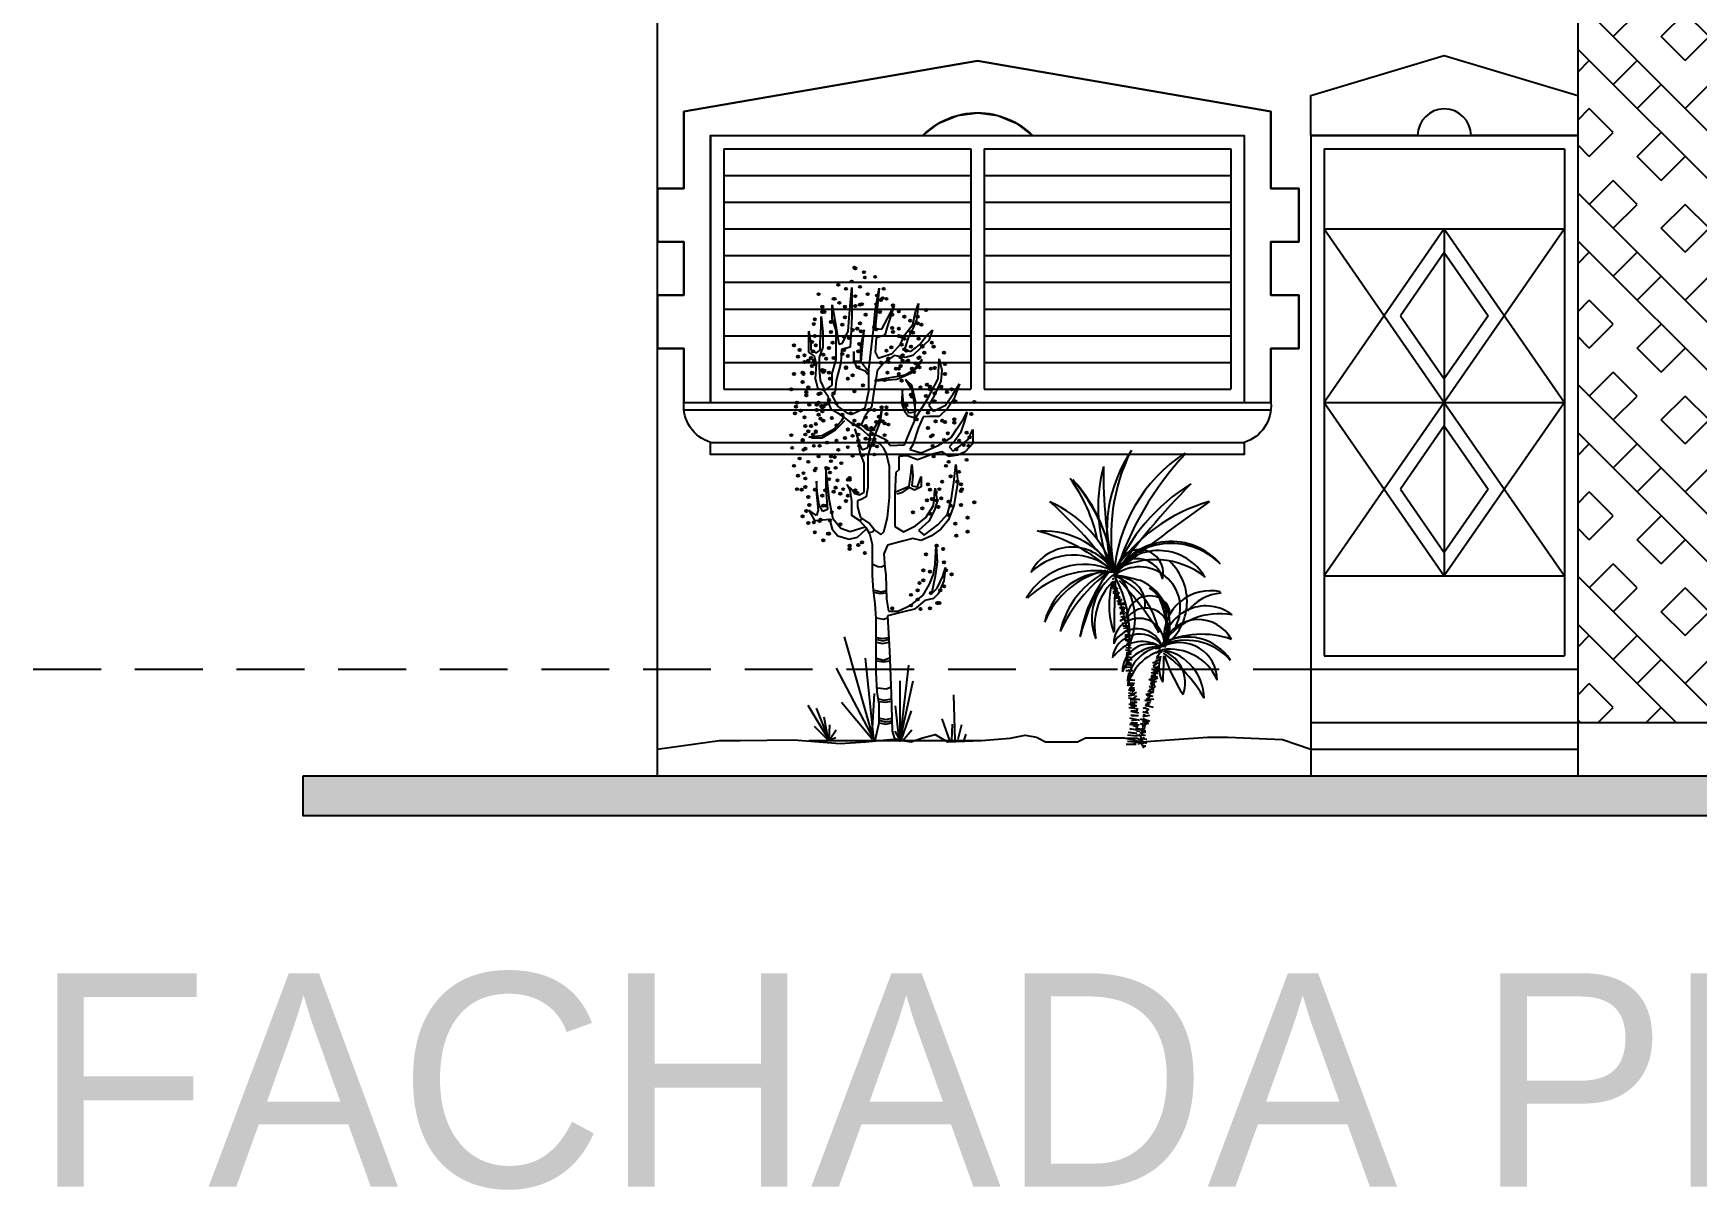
# Model space of a CAD drawing. Extents: x 200 to 603, y 80 to 468.
# Drawn here: x 221.53 to 227.77, y 140.39 to 144.73 of the extents above; entities that cross this region are included whole.
import ezdxf

# ---------------------------------------------------------------- set-up
doc = ezdxf.new("R2010")
doc.units = 0
doc.linetypes.add('CONTINUA', pattern=[0])
doc.linetypes.add('DASHED', pattern=[19.05, 12.7, -6.35])
doc.layers.get('0').update_dxf_attribs({"linetype": 'CONTINUOUS'})
doc.layers.add('PAREDES', color=6, linetype='CONTINUOUS')
doc.styles.add('STYLE1', font='stylu.ttf', dxfattribs={"height": 0.2})

# ---------------------------------------------------------------- blocks, each defined once
blk = doc.blocks.new('Ryucas')
at = {"color": 3}
for p, q in [((-0.317, 2.501), (-0.337, 2.477)), ((-0.359, 2.428), (-0.326, 2.451)), ((-0.354, 2.415), (-0.333, 2.439)), ((-0.296, 2.43), (-0.351, 2.358)), ((-0.348, 2.408), (-0.31, 2.406)), ((-0.343, 2.367), (-0.282, 2.384)), ((-0.333, 2.344), (-0.288, 2.354)), ((-0.256, 2.352), (-0.331, 2.268)), ((-0.331, 2.304), (-0.253, 2.306)), ((-0.235, 2.287), (-0.311, 2.191)), ((-0.3, 2.26), (-0.254, 2.282)), ((-0.297, 2.203), (-0.221, 2.205)), ((-0.287, 2.205), (-0.224, 2.228)), ((-0.274, 2.164), (-0.205, 2.159)), ((-0.268, 2.158), (-0.206, 2.172)), ((-0.197, 2.184), (-0.263, 2.144)), ((-0.258, 2.125), (-0.195, 2.121)), ((-0.257, 2.109), (-0.19, 2.126)), ((-0.15, 2.131), (-0.24, 2.111)), ((-0.233, 2.111), (-0.158, 2.106)), ((-0.233, 2.054), (-0.165, 2.072)), ((-0.23, 2.066), (-0.167, 2.062)), ((-0.148, 2.061), (-0.224, 1.952)), ((-0.221, 1.989), (-0.151, 2.005)), ((-0.213, 2.033), (-0.162, 2.03)), ((-0.138, 1.915), (-0.23, 1.858)), ((-0.216, 1.983), (-0.153, 1.973)), ((-0.212, 1.924), (-0.141, 1.93)), ((-0.207, 1.926), (-0.157, 1.91)), ((-0.199, 1.829), (-0.122, 1.839)), ((-0.185, 1.788), (-0.105, 1.788)), ((-0.178, 1.886), (-0.128, 1.864)), ((-0.173, 1.753), (-0.084, 1.767)), ((-0.162, 1.828), (-0.111, 1.831)), ((-0.152, 1.79), (-0.096, 1.78)), ((-0.098, 1.843), (-0.133, 1.991)), ((-0.155, 1.638), (-0.098, 1.635)), ((-0.152, 1.588), (-0.082, 1.583)), ((-0.151, 1.715), (-0.088, 1.712)), ((-0.151, 1.655), (-0.078, 1.656)), ((-0.148, 1.578), (-0.063, 1.568)), ((-0.14, 1.574), (-0.084, 1.552)), ((-0.138, 1.707), (-0.1, 1.704)), ((-0.136, 1.631), (-0.08, 1.615)), ((-0.131, 1.511), (-0.063, 1.494)), ((-0.131, 1.504), (-0.1, 1.496)), ((-0.124, 1.521), (-0.052, 1.529)), ((-0.118, 1.725), (-0.075, 1.697)), ((-0.115, 1.56), (-0.085, 1.546)), ((0.403, 1.465), (0.374, 1.505)), ((-0.157, 1.285), (-0.044, 1.278)), ((-0.142, 1.429), (-0.073, 1.425)), ((-0.139, 1.465), (-0.051, 1.457)), ((-0.135, 1.347), (-0.051, 1.367)), ((-0.134, 1.365), (-0.096, 1.363)), ((-0.134, 1.315), (-0.047, 1.319)), ((-0.131, 1.385), (-0.052, 1.391)), ((-0.13, 1.422), (-0.099, 1.42)), ((-0.105, 1.319), (-0.073, 1.318)), ((-0.097, 1.243), (-0.078, 1.248)), ((0.282, 1.239), (0.36, 1.285)), ((0.301, 1.446), (0.383, 1.454)), ((0.308, 1.273), (0.339, 1.256)), ((0.322, 1.376), (0.389, 1.435)), ((0.323, 1.333), (0.368, 1.318)), ((0.323, 1.293), (0.343, 1.311)), ((0.325, 1.325), (0.366, 1.373)), ((0.343, 1.311), (0.375, 1.315)), ((0.351, 1.443), (0.391, 1.472)), ((0.357, 1.374), (0.374, 1.363)), ((0.358, 1.455), (0.404, 1.484)), ((0.359, 1.367), (0.412, 1.408)), ((-0.137, 1.116), (-0.032, 1.12)), ((-0.127, 1.226), (-0.052, 1.23)), ((-0.127, 1.17), (-0.054, 1.175)), ((-0.124, 1.207), (-0.043, 1.196)), ((-0.114, 1.028), (-0.029, 1.05)), ((-0.108, 1.054), (-0.032, 1.056)), ((-0.107, 1.073), (-0.057, 1.07)), ((-0.104, 1.13), (-0.073, 1.115)), ((-0.104, 1.124), (-0.047, 1.12)), ((-0.104, 1.029), (-0.053, 1.026)), ((-0.098, 1.218), (-0.062, 1.197)), ((0.209, 0.978), (0.274, 1.012)), ((0.234, 0.964), (0.344, 1.008)), ((0.237, 1.021), (0.314, 1.035)), ((0.241, 1.084), (0.35, 1.115)), ((0.243, 1.05), (0.337, 1.025)), ((0.25, 1.02), (0.306, 1.017)), ((0.263, 1.24), (0.376, 1.227)), ((0.266, 1.076), (0.348, 1.077)), ((0.266, 1.054), (0.314, 1.047)), ((0.272, 1.177), (0.352, 1.153)), ((0.273, 1.189), (0.325, 1.224)), ((0.274, 1.132), (0.323, 1.104)), ((0.275, 1.133), (0.34, 1.125)), ((0.296, 1.156), (0.354, 1.184)), ((-0.121, 0.979), (-0.003, 0.971)), ((-0.116, 0.935), (-0.009, 0.928)), ((-0.102, 0.901), (-0.02, 0.902)), ((-0.1, 0.827), (-0.005, 0.829)), ((-0.1, 0.782), (-0.031, 0.772)), ((-0.1, 0.737), (0, 0.757)), ((-0.094, 0.978), (-0.043, 0.981)), ((-0.015, 0.929), (-0.084, 0.838)), ((-0.082, 0.971), (-0.037, 0.981)), ((-0.082, 0.857), (-0.007, 0.859)), ((-0.033, 0.835), (-0.079, 0.806)), ((0.021, 0.788), (-0.071, 0.743)), ((-0.016, 0.809), (-0.049, 0.792)), ((0.164, 0.76), (0.254, 0.786)), ((0.17, 0.754), (0.267, 0.735)), ((0.182, 0.74), (0.234, 0.768)), ((0.191, 0.816), (0.276, 0.787)), ((0.196, 0.771), (0.281, 0.81)), ((0.211, 0.882), (0.281, 0.843)), ((0.213, 0.839), (0.288, 0.828)), ((0.218, 0.813), (0.311, 0.884)), ((0.228, 0.928), (0.292, 0.92)), ((0.235, 0.966), (0.298, 0.926)), ((0.236, 0.901), (0.299, 0.903)), ((0.237, 0.92), (0.265, 0.956)), ((0.24, 0.97), (0.321, 0.952)), ((0.253, 0.862), (0.296, 0.954)), ((-0.098, 0.706), (0.071, 0.684)), ((-0.094, 0.561), (0.019, 0.548)), ((-0.091, 0.611), (0.004, 0.618)), ((0.024, 0.737), (-0.075, 0.667)), ((-0.075, 0.685), (0.021, 0.685)), ((-0.074, 0.645), (0.032, 0.642)), ((0, 0.656), (-0.068, 0.578)), ((-0.068, 0.595), (0.026, 0.59)), ((-0.066, 0.509), (0.053, 0.483)), ((-0.062, 0.516), (0.033, 0.513)), ((0.021, 0.592), (-0.044, 0.558)), ((0.038, 0.553), (0.022, 0.503)), ((0.117, 0.504), (0.204, 0.48)), ((0.12, 0.554), (0.171, 0.564)), ((0.121, 0.56), (0.191, 0.545)), ((0.146, 0.666), (0.191, 0.676)), ((0.148, 0.597), (0.273, 0.57)), ((0.154, 0.489), (0.214, 0.536)), ((0.155, 0.615), (0.218, 0.611)), ((0.166, 0.678), (0.245, 0.742)), ((0.17, 0.7), (0.237, 0.664)), ((0.171, 0.671), (0.241, 0.667)), ((0.176, 0.641), (0.231, 0.636)), ((0.198, 0.695), (0.28, 0.69)), ((-0.085, 0.409), (0.065, 0.374)), ((-0.084, 0.314), (0.061, 0.305)), ((-0.081, 0.25), (0.029, 0.229)), ((-0.073, 0.312), (0.04, 0.289)), ((-0.07, 0.332), (0.037, 0.332)), ((-0.064, 0.455), (0.05, 0.444)), ((-0.051, 0.445), (0.037, 0.439)), ((-0.051, 0.368), (0.058, 0.382)), ((-0.029, 0.292), (0.046, 0.274)), ((0.007, 0.252), (0.082, 0.241)), ((0.075, 0.222), (0.121, 0.264)), ((0.076, 0.324), (0.161, 0.292)), ((0.078, 0.391), (0.187, 0.359)), ((0.109, 0.277), (0.155, 0.293)), ((0.123, 0.295), (0.111, 0.296)), ((0.124, 0.308), (0.113, 0.334)), ((0.157, 0.331), (0.114, 0.352)), ((0.117, 0.397), (0.222, 0.359)), ((0.118, 0.308), (0.207, 0.328)), ((0.119, 0.428), (0.221, 0.447)), ((0.169, 0.431), (0.121, 0.459)), ((0.125, 0.225), (0.153, 0.268)), ((0.201, 0.334), (0.139, 0.338)), ((0.192, 0.487), (0.154, 0.489)), ((-0.134, 0.014), (0.017, 0.011)), ((-0.129, 0.102), (0.036, 0.105)), ((-0.113, 0.152), (0.031, 0.136)), ((-0.112, 0.057), (0.051, 0.041)), ((-0.104, 0.195), (0.027, 0.175)), ((-0.085, 0.191), (0.025, 0.179)), ((-0.069, 0.244), (0.037, 0.231)), ((0.012, 0.024), (-0.027, 0.014)), ((0.013, 0.043), (0.082, 0.039)), ((0.017, 0.106), (0.079, 0.083)), ((0.02, 0.15), (0.07, 0.147)), ((0.023, 0.213), (0.074, 0.21)), ((0.025, 0.244), (0.076, 0.241)), ((0.05, 0.022), (0.132, 0.029)), ((0.062, 0.008), (0.056, 0.021)), ((0.099, 0.107), (0.058, 0.16)), ((0.072, 0.077), (0.131, 0.105)), ((0.078, 0.064), (0.144, 0.123)), ((0.078, 0.102), (0.178, 0.089)), ((0.079, 0.19), (0.143, 0.205)), ((0.108, 0.157), (0.079, 0.19)), ((0.081, 0.121), (0.094, 0.133)), ((0.139, 0.035), (0.087, 0.013)), ((0.088, 0.155), (0.157, 0.15)), ((0.092, 0.221), (0.16, 0.213)), ((0.095, 0.044), (0.128, 0.067)), ((0.097, 0.177), (0.122, 0.175)), ((0.108, 0.043), (0.097, 0.069)), ((0.104, 0.183), (0.162, 0.198)), ((0.136, 0.2), (0.106, 0.227)), ((0.108, 0.05), (0.178, 0.03)), ((0.111, -0.001), (0.099, 0)), ((0.104, -0.005), (0.164, -0.013)), ((0.118, -0.043), (0.16, -0.012))]:
    blk.add_line(p, q, dxfattribs=at)
for centre, radius, start, end in [((1.726, 3.215), 2.148, 145.9653, 196.3725), ((2.515, 3.137), 2.875, 153.6706, 190.0818), ((2.027, 2.411), 2.345, 123.1465, 176.5828), ((4.099, 1.211), 4.596, 136.5191, 162.9013), ((-2.886, 2.593), 2.372, 11.7452, 36.2605), ((1.816, 3.571), 2.369, 165.1593, 204.6245), ((7.416, 4.114), 7.89, 179.5807, 190.9942), ((-2.617, 2.423), 2.292, 4.0335, 42.747), ((-2.929, 2.241), 2.645, 7.4088, 41.0549), ((8.375, -3.589), 10.636, 135.1348, 144.784), ((2.342, 1.473), 2.869, 121.6542, 157.7809), ((-6.815, -2.426), 8.223, 37.4529, 47.6557), ((-1.976, 2.032), 1.758, 18.2212, 66.5651), ((1.828, 1.166), 2.586, 106.0855, 146.278), ((16.193, -17.798), 26.218, 125.1014, 128.9813), ((-2.139, 0.579), 2.715, 48.2111, 75.6817), ((-1.36, 1.981), 1.227, 28.9762, 92.6538), ((0.54, 2.074), 0.978, 40.7645, 149.1521), ((0.545, 1.989), 1.033, 44.5037, 142.8736), ((-0.946, 2.278), 0.69, 26.8727, 153.1828), ((-0.935, 1.955), 0.892, 47.7528, 134.6893), ((0.302, 1.562), 1.217, 51.7827, 120.1737), ((0.068, 2.575), 0.355, 348.8436, 177.0163), ((0.353, 2.108), 0.808, 30.52, 141.4064), ((0.029, 2.396), 0.398, 13.4505, 139.6227), ((-0.043, 2.153), 0.823, 306.7563, 46.8292), ((-0.762, 1.71), 0.998, 64.3134, 150.4317), ((-0.591, 1.15), 1.464, 79.477, 134.1446), ((-0.161, 1.355), 1.29, 102.3026, 157.7287), ((-0.41, 1.623), 0.97, 84.5468, 166.8455), ((0.191, 1.404), 1.348, 116.2229, 167.1629), ((1.013, 0.709), 2.356, 126.6194, 155.0274), ((1.212, 1.292), 2.064, 140.4757, 170.7982), ((3.108, 0.564), 4.073, 150.9701, 164.942), ((0.164, 1.903), 0.812, 124.8775, 202.3058), ((-0.702, 1.546), 1.064, 7.4257, 69.0191), ((13.151, 1.704), 13.466, 176.2642, 180.0215), ((0.066, 2.058), 0.613, 332.8568, 127.5206), ((-1.989, 1.645), 1.908, 345.1272, 27.4264), ((-0.955, 1.892), 0.955, 338.6305, 45.6137), ((-0.55, 0.452), 2.108, 72.8642, 82.7577), ((-0.249, 2.113), 0.402, 351.7501, 86.9565), ((0.326, 1.791), 0.933, 135.4304, 192.0821), ((0.816, 2.101), 1.205, 163.372, 200.1155), ((-18.139, -2.871), 18.605, 13.7278, 16.6382), ((-3.818, -0.882), 4.906, 31.6095, 43.0077), ((-0.212, 1.791), 0.737, 333.5099, 67.223), ((-0.105, 1.87), 0.582, 344.5609, 56.3766), ((1.126, 1.621), 0.693, 77.0905, 183.6213), ((1.354, 1.554), 0.728, 94.9684, 141.2707), ((0.221, 1.889), 0.347, 60.7225, 178.9981), ((0.164, 1.707), 0.346, 322.0618, 147.0508), ((-0.859, 1.654), 1.341, 355.2471, 23.423), ((0.298, 1.982), 0.221, 3.1503, 68.8332), ((1.062, 1.444), 0.642, 52.0767, 172.0303), ((0.059, 1.521), 0.379, 356.1162, 180.7147), ((1.261, 0.948), 1.021, 79.0285, 144.1766), ((0.949, 1.316), 0.565, 28.4111, 156.0227), ((0.068, 1.253), 0.411, 37.621, 172.2614), ((0.035, 1.348), 0.395, 23.089, 153.9427), ((0.106, 1.045), 0.507, 60.7007, 145.5081), ((0.215, 1.111), 0.403, 72.5529, 181.9007), ((0.767, 0.684), 0.887, 41.308, 114.5755), ((1.001, 0.32), 1.341, 70.6026, 116.3158), ((0.671, 0.976), 0.56, 359.6945, 117.836), ((0.788, 0.847), 0.772, 33.2216, 119.0584), ((0.374, 0.871), 0.607, 87.7612, 157.5354), ((0.475, 0.89), 0.593, 97.5119, 173.8705), ((0.596, 0.719), 0.726, 104.5863, 166.7569), ((0.872, 1.177), 0.514, 162.1855, 207.3459), ((0.521, 0.654), 0.783, 24.7715, 98.4966), ((-4.734, 1.372), 5.168, 355.2131, 359.6182), ((0.246, 0.933), 0.507, 339.7731, 69.3253), ((-0.798, -0.342), 2.111, 29.7033, 54.4537), ((2.914, 2.183), 2.615, 198.8827, 213.0435), ((0.291, 0.69), 0.745, 1.0754, 78.0962)]:
    blk.add_arc(centre, radius, start, end, dxfattribs=at)
blk = doc.blocks.new('Rarbol')
at = {"color": 3}
for p, q in [((-0.401, 5.777), (-0.376, 6.023)), ((-0.376, 6.023), (-0.376, 5.645)), ((-0.015, 6.015), (-0.065, 5.478)), ((-0.065, 5.707), (-0.015, 6.015)), ((-0.638, 5.795), (-0.588, 5.487)), ((-0.638, 5.61), (-0.638, 5.795)), ((-0.414, 5.619), (-0.401, 5.777)), ((0.185, 5.786), (0.098, 5.513)), ((0.098, 5.61), (0.185, 5.786)), ((0.472, 5.698), (0.509, 5.812)), ((0.509, 5.812), (0.484, 5.592)), ((-0.788, 5.636), (-0.763, 5.434)), ((-0.788, 5.504), (-0.788, 5.636)), ((-0.588, 5.451), (-0.638, 5.61)), ((-0.426, 5.443), (-0.414, 5.619)), ((-0.376, 5.645), (-0.389, 5.451)), ((-0.089, 5.46), (-0.065, 5.707)), ((0.023, 5.469), (0.098, 5.61)), ((0.434, 5.531), (0.472, 5.698)), ((0.484, 5.592), (0.434, 5.478)), ((-0.95, 5.443), (-0.925, 5.284)), ((-0.95, 5.161), (-0.95, 5.443)), ((-0.801, 5.293), (-0.788, 5.504)), ((-0.763, 5.434), (-0.763, 5.231)), ((-0.588, 5.487), (-0.551, 5.267)), ((-0.588, 5.249), (-0.588, 5.451)), ((-0.501, 5.284), (-0.426, 5.443)), ((-0.389, 5.451), (-0.401, 5.231)), ((-0.214, 5.46), (-0.264, 5.24)), ((-0.239, 5.187), (-0.214, 5.46)), ((-0.152, 4.932), (-0.089, 5.46)), ((-0.065, 5.478), (0.023, 5.469)), ((-0.052, 5.355), (-0.065, 5.161)), ((0.06, 5.39), (-0.052, 5.355)), ((0.098, 5.513), (0.06, 5.39)), ((0.272, 5.267), (0.322, 5.39)), ((0.322, 5.39), (0.434, 5.531)), ((0.372, 5.355), (0.322, 5.196)), ((0.434, 5.478), (0.372, 5.355)), ((0.522, 5.258), (0.609, 5.372)), ((0.609, 5.372), (0.696, 5.46)), ((0.696, 5.46), (0.647, 5.319)), ((-0.875, 5.108), (-0.95, 5.161)), ((-0.925, 5.284), (-0.925, 5.187)), ((-0.925, 5.187), (-0.85, 5.152)), ((-0.85, 5.003), (-0.875, 5.108)), ((-0.85, 5.152), (-0.801, 5.187)), ((-0.763, 5.231), (-0.813, 5.091)), ((-0.801, 5.187), (-0.801, 5.293)), ((-0.588, 5.064), (-0.588, 5.249)), ((-0.551, 5.267), (-0.501, 5.284)), ((-0.514, 5.196), (-0.526, 5.02)), ((-0.401, 5.231), (-0.514, 5.196)), ((-0.351, 5.17), (-0.351, 5.055)), ((-0.351, 5.038), (-0.351, 5.17)), ((-0.264, 5.24), (-0.264, 5.038)), ((-0.252, 5.029), (-0.239, 5.187)), ((-0.065, 5.161), (-0.027, 5.082)), ((-0.027, 5.082), (0.16, 5.143)), ((0.185, 5.117), (0.048, 5.02)), ((0.16, 5.143), (0.272, 5.267)), ((0.335, 5.091), (0.185, 5.117)), ((0.322, 5.196), (0.41, 5.17)), ((0.434, 5.117), (0.335, 5.091)), ((0.41, 5.17), (0.522, 5.258)), ((0.547, 5.223), (0.434, 5.117)), ((0.647, 5.319), (0.547, 5.223)), ((-0.863, 4.809), (-0.85, 5.003)), ((-0.813, 5.091), (-0.813, 4.95)), ((-0.813, 4.95), (-0.801, 4.783)), ((-0.638, 4.879), (-0.588, 5.064)), ((-0.638, 4.721), (-0.638, 4.879)), ((-0.526, 5.02), (-0.588, 4.783)), ((-0.351, 5.055), (-0.314, 4.959)), ((-0.264, 5.038), (-0.351, 5.038)), ((-0.314, 4.959), (-0.202, 4.915)), ((-0.152, 4.897), (-0.252, 5.029)), ((-0.202, 4.915), (-0.164, 4.871)), ((-0.152, 4.642), (-0.152, 4.932)), ((-0.04, 4.915), (-0.065, 4.73)), ((0.048, 5.02), (-0.04, 4.915)), ((0.41, 4.879), (0.222, 4.8)), ((0.335, 4.862), (0.497, 4.959)), ((0.559, 5.064), (0.41, 4.879)), ((0.497, 4.959), (0.559, 5.064)), ((0.771, 4.809), (0.784, 5.073)), ((0.784, 5.073), (0.821, 4.923)), ((0.821, 4.923), (0.809, 4.774)), ((-0.85, 4.756), (-0.863, 4.809)), ((-0.826, 4.668), (-0.85, 4.756)), ((-0.813, 4.668), (-0.826, 4.668)), ((-0.751, 4.651), (-0.813, 4.668)), ((-0.801, 4.783), (-0.738, 4.651)), ((-0.738, 4.651), (-0.638, 4.721)), ((-0.588, 4.783), (-0.601, 4.642)), ((-0.077, 4.695), (-0.114, 4.431)), ((0.11, 4.791), (-0.077, 4.774)), ((-0.065, 4.73), (-0.077, 4.695)), ((-0.065, 4.791), (0.335, 4.862)), ((0.222, 4.8), (0.11, 4.791)), ((0.297, 4.677), (0.285, 4.483)), ((0.297, 4.624), (0.297, 4.677)), ((0.335, 4.8), (0.422, 4.659)), ((0.422, 4.721), (0.335, 4.8)), ((0.472, 4.51), (0.422, 4.721)), ((0.422, 4.659), (0.447, 4.501)), ((0.634, 4.545), (0.771, 4.809)), ((0.809, 4.774), (0.721, 4.58)), ((0.971, 4.607), (1.058, 4.739)), ((1.058, 4.739), (0.983, 4.536)), ((-0.688, 4.563), (-0.751, 4.651)), ((-0.688, 4.492), (-0.688, 4.563)), ((-0.651, 4.395), (-0.688, 4.492)), ((-0.601, 4.642), (-0.651, 4.598)), ((-0.651, 4.598), (-0.564, 4.439)), ((-0.564, 4.439), (-0.439, 4.351)), ((-0.202, 4.422), (-0.152, 4.642)), ((0.285, 4.483), (0.322, 4.378)), ((0.31, 4.483), (0.297, 4.624)), ((0.385, 4.351), (0.31, 4.483)), ((0.447, 4.501), (0.472, 4.369)), ((0.459, 4.246), (0.472, 4.51)), ((0.484, 4.307), (0.634, 4.545)), ((0.721, 4.58), (0.647, 4.457)), ((0.647, 4.457), (0.709, 4.378)), ((0.709, 4.378), (0.871, 4.457)), ((0.871, 4.457), (0.971, 4.607)), ((0.983, 4.536), (0.896, 4.413)), ((-0.564, 4.351), (-0.651, 4.395)), ((-0.613, 4.14), (-0.514, 4.246)), ((-0.476, 4.246), (-0.601, 4.123)), ((-0.476, 4.29), (-0.564, 4.351)), ((-0.514, 4.246), (-0.489, 4.29)), ((-0.389, 4.219), (-0.476, 4.29)), ((-0.439, 4.351), (-0.376, 4.334)), ((-0.252, 4.14), (-0.389, 4.219)), ((-0.376, 4.334), (-0.202, 4.422)), ((-0.202, 4.316), (-0.252, 4.193)), ((-0.114, 4.431), (-0.202, 4.316)), ((-0.089, 4.131), (-0.002, 4.272)), ((-0.002, 4.237), (-0.065, 4.07)), ((0.023, 4.404), (-0.002, 4.237)), ((-0.002, 4.272), (0.023, 4.404)), ((0.322, 4.378), (0.372, 4.316)), ((0.372, 4.316), (0.459, 4.29)), ((0.472, 4.369), (0.385, 4.351)), ((0.385, 4.079), (0.484, 4.307)), ((0.572, 4.299), (0.509, 4.158)), ((0.659, 4.307), (0.572, 4.299)), ((0.784, 4.307), (0.659, 4.307)), ((0.896, 4.413), (0.784, 4.307)), ((1.021, 4.14), (1.108, 4.272)), ((1.121, 4.228), (1.071, 4.087)), ((1.108, 4.272), (1.158, 4.369)), ((1.158, 4.369), (1.121, 4.228)), ((-0.95, 4.035), (-0.776, 4.052)), ((-0.9, 4.017), (-0.95, 4.035)), ((-0.776, 4.017), (-0.9, 4.017)), ((-0.776, 4.052), (-0.613, 4.14)), ((-0.601, 4.123), (-0.776, 4.017)), ((-0.339, 4.14), (-0.277, 3.929)), ((-0.289, 3.999), (-0.339, 4.14)), ((-0.277, 3.867), (-0.289, 3.999)), ((-0.252, 4.193), (-0.177, 4.131)), ((-0.127, 4.026), (-0.252, 4.14)), ((-0.177, 4.131), (-0.114, 4.114)), ((-0.164, 3.894), (-0.139, 4.008)), ((-0.139, 4.008), (-0.127, 4.105)), ((-0.065, 4.07), (-0.139, 3.876)), ((-0.127, 4.105), (-0.089, 4.131)), ((-0.077, 4.07), (0.073, 3.999)), ((0.073, 3.999), (0.135, 3.92)), ((0.322, 3.929), (0.385, 4.079)), ((0.509, 4.158), (0.434, 3.929)), ((0.771, 3.92), (0.946, 4.026)), ((0.946, 4.026), (1.021, 4.14)), ((1.071, 4.087), (0.996, 3.982)), ((1.046, 3.903), (1.171, 3.999)), ((1.171, 3.999), (1.233, 4.131)), ((1.233, 4.131), (1.233, 3.947)), ((-0.277, 3.929), (-0.239, 3.859)), ((-0.252, 3.779), (-0.277, 3.867)), ((-0.239, 3.753), (-0.252, 3.779)), ((-0.239, 3.859), (-0.164, 3.894)), ((-0.139, 3.876), (-0.164, 3.779)), ((-0.164, 3.779), (-0.164, 3.603)), ((-0.002, 3.938), (-0.077, 3.973)), ((0.048, 3.885), (-0.002, 3.938)), ((0.085, 3.806), (0.048, 3.885)), ((0.123, 3.639), (0.085, 3.806)), ((0.135, 3.92), (0.322, 3.929)), ((0.36, 3.779), (0.247, 3.771)), ((0.247, 3.771), (0.247, 3.595)), ((0.497, 3.727), (0.36, 3.779)), ((0.434, 3.929), (0.397, 3.867)), ((0.397, 3.867), (0.547, 3.823)), ((0.709, 3.806), (0.497, 3.727)), ((0.547, 3.823), (0.771, 3.92)), ((0.821, 3.832), (0.709, 3.806)), ((0.921, 3.771), (0.821, 3.832)), ((0.996, 3.982), (0.921, 3.903)), ((0.921, 3.903), (0.971, 3.841)), ((1.033, 3.788), (0.921, 3.771)), ((0.971, 3.841), (1.046, 3.903)), ((1.133, 3.832), (1.033, 3.788)), ((1.233, 3.947), (1.133, 3.832)), ((-0.726, 3.612), (-0.726, 3.339)), ((-0.701, 3.419), (-0.726, 3.612)), ((-0.214, 3.683), (-0.239, 3.753)), ((-0.214, 3.586), (-0.214, 3.683)), ((-0.214, 3.48), (-0.214, 3.586)), ((-0.164, 3.603), (-0.164, 3.357)), ((0.123, 3.463), (0.123, 3.639)), ((0.21, 3.559), (0.197, 3.278)), ((0.247, 3.595), (0.21, 3.559)), ((0.41, 3.533), (0.422, 3.665)), ((0.422, 3.665), (0.434, 3.515)), ((0.983, 3.427), (1.008, 3.665)), ((1.008, 3.665), (1.033, 3.436)), ((-0.85, 3.445), (-0.85, 3.269)), ((-0.838, 3.304), (-0.85, 3.445)), ((-0.726, 3.339), (-0.701, 3.067)), ((-0.676, 3.181), (-0.701, 3.419)), ((-0.439, 3.401), (-0.439, 3.392)), ((-0.401, 3.322), (-0.439, 3.401)), ((-0.439, 3.392), (-0.376, 3.331)), ((-0.376, 3.331), (-0.339, 3.278)), ((-0.214, 3.392), (-0.214, 3.48)), ((-0.214, 3.295), (-0.214, 3.392)), ((-0.164, 3.357), (-0.177, 3.287)), ((0.123, 3.225), (0.123, 3.463)), ((0.197, 3.295), (0.385, 3.375)), ((0.385, 3.357), (0.285, 3.287)), ((0.385, 3.375), (0.41, 3.533)), ((0.459, 3.322), (0.385, 3.357)), ((0.434, 3.515), (0.422, 3.383)), ((0.422, 3.383), (0.497, 3.366)), ((0.547, 3.366), (0.459, 3.322)), ((0.497, 3.366), (0.547, 3.507)), ((0.547, 3.507), (0.547, 3.366)), ((0.709, 3.119), (0.734, 3.348)), ((0.734, 3.348), (0.759, 3.172)), ((0.946, 3.19), (0.983, 3.427)), ((1.033, 3.436), (0.983, 3.119)), ((-0.85, 3.269), (-0.826, 3.058)), ((-0.813, 3.128), (-0.838, 3.304)), ((-0.763, 3.04), (-0.813, 3.128)), ((-0.626, 2.935), (-0.676, 3.181)), ((-0.376, 3.181), (-0.401, 3.322)), ((-0.376, 3.04), (-0.376, 3.181)), ((-0.339, 3.278), (-0.277, 3.26)), ((-0.252, 3.199), (-0.302, 3.181)), ((-0.302, 3.181), (-0.302, 3.102)), ((-0.277, 3.26), (-0.214, 3.295)), ((-0.189, 3.234), (-0.252, 3.199)), ((-0.177, 3.287), (-0.189, 3.234)), ((0.098, 2.961), (0.123, 3.225)), ((0.197, 3.278), (0.197, 3.067)), ((0.285, 3.287), (0.222, 3.269)), ((0.609, 2.961), (0.709, 3.119)), ((0.759, 3.172), (0.721, 3.049)), ((0.896, 3.005), (0.946, 3.19)), ((0.983, 3.119), (0.909, 2.926)), ((-0.95, 3.058), (-0.875, 2.917)), ((-0.85, 2.987), (-0.95, 3.058)), ((-0.875, 2.917), (-0.763, 2.926)), ((-0.826, 3.058), (-0.85, 2.987)), ((-0.701, 3.067), (-0.763, 3.04)), ((-0.763, 2.926), (-0.676, 2.935)), ((-0.676, 2.935), (-0.638, 2.803)), ((-0.526, 2.811), (-0.626, 2.935)), ((-0.376, 2.987), (-0.376, 3.04)), ((-0.277, 2.917), (-0.376, 2.987)), ((-0.302, 3.102), (-0.277, 3.005)), ((-0.289, 2.923), (-0.253, 2.923)), ((-0.277, 3.005), (-0.264, 2.961)), ((-0.189, 2.82), (-0.277, 2.917)), ((-0.264, 2.961), (-0.139, 2.873)), ((-0.253, 2.923), (-0.247, 2.94)), ((0.06, 2.82), (0.098, 2.961)), ((0.197, 3.067), (0.197, 2.838)), ((0.472, 2.847), (0.609, 2.961)), ((0.647, 2.908), (0.509, 2.785)), ((0.721, 3.049), (0.647, 2.908)), ((0.771, 2.864), (0.896, 3.005)), ((0.909, 2.926), (0.809, 2.803)), ((-0.638, 2.803), (-0.564, 2.715)), ((-0.564, 2.715), (-0.414, 2.671)), ((-0.401, 2.767), (-0.526, 2.811)), ((-0.414, 2.671), (-0.302, 2.697)), ((-0.202, 2.829), (-0.401, 2.767)), ((-0.302, 2.697), (-0.189, 2.803)), ((-0.139, 2.741), (-0.189, 2.82)), ((-0.162, 2.758), (-0.102, 2.767)), ((-0.139, 2.873), (-0.102, 2.829)), ((-0.102, 2.6), (-0.139, 2.741)), ((-0.102, 2.829), (-0.065, 2.785)), ((-0.102, 2.767), (-0.084, 2.792)), ((-0.065, 2.785), (0.01, 2.732)), ((0.01, 2.732), (0.048, 2.767)), ((0.048, 2.767), (0.06, 2.82)), ((0.197, 2.838), (0.31, 2.767)), ((0.434, 2.679), (0.297, 2.644)), ((0.31, 2.767), (0.472, 2.847)), ((0.547, 2.653), (0.434, 2.679)), ((0.509, 2.785), (0.584, 2.723)), ((0.684, 2.715), (0.547, 2.653)), ((0.584, 2.723), (0.771, 2.864)), ((0.809, 2.803), (0.684, 2.715)), ((-0.102, 2.415), (-0.102, 2.6)), ((0.098, 2.591), (0.048, 2.477)), ((0.048, 2.477), (0.06, 2.292)), ((0.297, 2.644), (0.098, 2.591)), ((0.734, 2.336), (0.746, 2.583)), ((0.746, 2.583), (0.759, 2.363)), ((-0.102, 2.187), (-0.102, 2.415)), ((-0.096, 2.339), (-0.03, 2.305)), ((-0.03, 2.305), (0.012, 2.301)), ((0.012, 2.301), (0.054, 2.318)), ((0.06, 2.292), (0.073, 2.195)), ((0.709, 2.204), (0.734, 2.336)), ((0.759, 2.363), (0.734, 2.178)), ((0.834, 2.178), (0.871, 2.292)), ((0.871, 2.292), (0.846, 2.116)), ((-0.089, 1.984), (-0.102, 2.187)), ((0.073, 2.195), (0.085, 1.87)), ((0.572, 1.923), (0.659, 2.072)), ((0.659, 2.072), (0.709, 2.204)), ((0.734, 2.178), (0.684, 1.94)), ((0.684, 1.94), (0.759, 2.019)), ((0.759, 2.019), (0.834, 2.178)), ((0.846, 2.116), (0.771, 1.94)), ((-0.065, 1.808), (-0.089, 1.984)), ((-0.084, 1.962), (-0.006, 1.945)), ((-0.078, 1.992), (0.012, 1.97)), ((-0.052, 1.615), (-0.065, 1.808)), ((-0.006, 1.945), (0.078, 1.953)), ((0.012, 1.97), (0.084, 1.987)), ((0.085, 1.87), (0.11, 1.711)), ((0.235, 1.711), (0.41, 1.791)), ((0.41, 1.791), (0.572, 1.923)), ((0.597, 1.852), (0.459, 1.738)), ((0.709, 1.879), (0.597, 1.852)), ((0.771, 1.94), (0.709, 1.879)), ((-0.054, 1.623), (0.042, 1.606)), ((-0.052, 1.421), (-0.052, 1.615)), ((0.042, 1.606), (0.096, 1.623)), ((0.31, 1.703), (0.098, 1.65)), ((0.098, 1.65), (0.123, 1.183)), ((0.11, 1.711), (0.235, 1.711)), ((0.459, 1.738), (0.31, 1.703)), ((-0.083, -0.006), (-0.475, 1.369)), ((-0.052, 1.139), (-0.052, 1.421)), ((-0.048, 1.36), (0.03, 1.348)), ((-0.042, 1.331), (0.036, 1.314)), ((0.03, 1.348), (0.114, 1.36)), ((0.036, 1.314), (0.108, 1.331)), ((-0.054, 1.297), (0.03, 1.28)), ((-0.052, 0.893), (-0.052, 1.139)), ((0.03, 1.28), (0.12, 1.297)), ((0.123, 1.183), (0.148, 0.611)), ((-0.075, -0.011), (-0.583, 0.95)), ((-0.083, 0.009), (-0.194, 1.084)), ((-0.054, 1.085), (0.042, 1.06)), ((-0.04, 0.638), (-0.052, 0.893)), ((-0.042, 1.051), (0.042, 1.034)), ((0.042, 1.06), (0.126, 1.089)), ((0.042, 1.034), (0.126, 1.051)), ((0.268, -0.003), (0.38, 0.991)), ((-0.036, 0.687), (0.078, 0.674)), ((0.078, 0.674), (0.138, 0.7)), ((0.264, 0), (0.264, 0.781)), ((0.268, -0.008), (0.438, 0.784)), ((-0.686, -0.003), (-0.958, 0.455)), ((-0.108, 0.006), (-0.516, 0.493)), ((-0.108, 0.07), (-0.075, 0.612)), ((-0.015, 0.471), (-0.04, 0.638)), ((-0.024, 0.543), (0.054, 0.526)), ((-0.015, 0.33), (-0.015, 0.471)), ((-0.012, 0.505), (0.072, 0.496)), ((0.054, 0.526), (0.156, 0.543)), ((0.072, 0.496), (0.15, 0.513)), ((0.148, 0.611), (0.16, 0.118)), ((0.252, 0.003), (0.206, 0.449)), ((0.999, -0.014), (0.983, 0.597)), ((-0.678, -0.006), (-0.847, 0.417)), ((-0.69, -0.017), (-0.748, 0.3)), ((-0.065, -0.013), (-0.015, 0.224)), ((-0.015, 0.224), (-0.015, 0.33)), ((-0.015, 0.224), (0.073, 0.207)), ((-0.012, 0.259), (0.072, 0.238)), ((-0.002, 0.286), (0.073, 0.268)), ((0.072, 0.238), (0.156, 0.251)), ((0.073, 0.268), (0.16, 0.286)), ((0.073, 0.207), (0.148, 0.224)), ((0.281, -0.014), (0.417, 0.382)), ((0.929, -0.011), (0.826, 0.277)), ((-0.698, -0.006), (-0.876, 0.175)), ((-0.678, -0.006), (-0.669, 0.195)), ((-0.678, -0.008), (-0.587, 0.131)), ((-0.673, -0.006), (-0.591, 0.029)), ((0.16, 0.118), (0.185, 0.022)), ((0.185, 0.022), (0.272, -0.022)), ((0.256, 0.003), (0.198, 0.111)), ((0.301, -0.014), (0.421, 0.131)), ((0.954, -0.017), (0.962, 0.204)), ((1.04, 0.006), (1.09, 0.201)), ((1.119, -0.008), (1.144, 0.073)), ((-0.951, -0.013), (1.349, -0.013))]:
    blk.add_line(p, q, dxfattribs=at)
for centre in [(-0.343, 6.29), (-0.331, 6.281), (-0.217, 6.228), (-0.557, 6.06), (-0.456, 6.006), (-0.381, 6.104), (-0.268, 6.033), (-0.205, 6.157), (-0.067, 6.166), (0.047, 6.006), (-0.821, 5.935), (-0.77, 5.767), (-0.62, 5.873), (-0.607, 5.873), (-0.544, 5.82), (-0.544, 5.82), (-0.469, 5.767), (-0.331, 5.909), (-0.331, 5.776), (-0.268, 5.794), (-0.243, 5.802), (-0.167, 5.935), (-0.054, 5.802), (-0.041, 5.918), (0.009, 5.856), (0.034, 5.882), (0.084, 5.873), (0.172, 5.785), (-0.884, 5.536), (-0.871, 5.599), (-0.77, 5.696), (-0.745, 5.696), (-0.657, 5.563), (-0.506, 5.528), (-0.469, 5.625), (-0.268, 5.545), (-0.192, 5.661), (-0.004, 5.696), (0.16, 5.661), (0.248, 5.705), (0.323, 5.634), (0.399, 5.581), (0.499, 5.634), (0.499, 5.545), (0.549, 5.528), (0.612, 5.723), (-0.871, 5.377), (-0.657, 5.43), (-0.481, 5.368), (-0.418, 5.35), (-0.368, 5.457), (-0.305, 5.474), (-0.255, 5.439), (-0.079, 5.492), (-0.054, 5.466), (0.16, 5.483), (0.172, 5.43), (0.248, 5.474), (0.248, 5.377), (0.285, 5.368), (0.323, 5.341), (0.411, 5.43), (0.436, 5.421), (0.512, 5.341), (-1.148, 5.253), (-1.097, 5.102), (-1.072, 5.191), (-1.009, 5.12), (-0.921, 5.084), (-0.909, 5.297), (-0.896, 5.173), (-0.858, 5.253), (-0.758, 5.129), (-0.682, 5.217), (-0.632, 5.288), (-0.62, 5.084), (-0.506, 5.137), (-0.481, 5.191), (-0.431, 5.111), (-0.293, 5.173), (-0.28, 5.27), (0.084, 5.182), (0.147, 5.226), (0.273, 5.093), (0.285, 5.262), (0.298, 5.12), (0.323, 5.199), (0.348, 5.182), (0.411, 5.235), (0.512, 5.084), (0.524, 5.093), (0.562, 5.244), (0.562, 5.235), (0.587, 5.155), (0.688, 5.288), (0.713, 5.235), (0.851, 5.155), (-1.148, 4.871), (-1.034, 4.889), (-1.022, 4.871), (-1.009, 5.031), (-0.959, 5.049), (-0.909, 4.978), (-0.909, 4.889), (-0.909, 4.88), (-0.884, 5.049), (-0.871, 5.004), (-0.77, 4.925), (-0.758, 4.898), (-0.745, 4.916), (-0.72, 5.075), (-0.682, 4.889), (-0.456, 4.96), (-0.456, 4.951), (-0.293, 4.96), (0.009, 5.022), (0.097, 4.889), (0.109, 5.075), (0.109, 5.031), (0.21, 4.942), (0.248, 4.942), (0.248, 4.871), (0.273, 4.978), (0.298, 5.049), (0.361, 5.04), (0.373, 5.049), (0.424, 4.942), (0.449, 4.898), (0.474, 5.013), (0.524, 4.96), (0.675, 4.942), (0.725, 4.951), (0.864, 5.004), (0.864, 4.871), (-1.185, 4.667), (-1.034, 4.765), (-0.959, 4.694), (-0.67, 4.809), (-0.431, 4.809), (-0.368, 4.854), (-0.343, 4.641), (-0.23, 4.721), (0.059, 4.792), (0.285, 4.783), (0.537, 4.694), (0.625, 4.73), (0.663, 4.703), (0.663, 4.667), (0.813, 4.703), (0.952, 4.667), (-1.122, 4.437), (-1.11, 4.49), (-0.984, 4.632), (-0.984, 4.588), (-0.946, 4.464), (-0.846, 4.464), (-0.821, 4.605), (-0.821, 4.49), (-0.796, 4.614), (-0.783, 4.446), (-0.77, 4.428), (-0.758, 4.446), (-0.758, 4.437), (-0.72, 4.472), (-0.682, 4.526), (-0.62, 4.614), (-0.582, 4.481), (0.021, 4.428), (0.084, 4.428), (0.348, 4.455), (0.411, 4.597), (0.424, 4.57), (0.612, 4.579), (0.725, 4.614), (0.725, 4.508), (0.889, 4.632), (0.989, 4.499), (1.002, 4.508), (1.253, 4.499), (-1.135, 4.348), (-1.06, 4.384), (-1.009, 4.295), (-0.858, 4.206), (-0.846, 4.393), (-0.821, 4.331), (-0.796, 4.277), (-0.77, 4.375), (-0.758, 4.251), (-0.645, 4.286), (-0.506, 4.331), (-0.393, 4.348), (-0.356, 4.198), (-0.343, 4.251), (-0.293, 4.198), (-0.28, 4.198), (-0.192, 4.295), (-0.155, 4.393), (-0.079, 4.393), (-0.054, 4.233), (-0.016, 4.304), (0.034, 4.242), (0.059, 4.215), (0.084, 4.339), (0.109, 4.198), (0.487, 4.268), (0.637, 4.357), (0.738, 4.242), (0.826, 4.251), (0.864, 4.233), (0.989, 4.268), (0.989, 4.224), (1.216, 4.339), (-1.185, 4.056), (-1.034, 3.994), (-1.034, 3.985), (-0.997, 4.18), (-0.997, 4.065), (-0.959, 4.109), (-0.921, 4.18), (-0.896, 4.065), (-0.858, 4.109), (-0.858, 4.1), (-0.582, 4.189), (-0.582, 3.985), (-0.469, 4.02), (-0.431, 4.135), (-0.431, 4.127), (-0.368, 4.047), (-0.293, 4.065), (-0.293, 3.985), (-0.192, 4.18), (-0.192, 4.011), (-0.18, 4.153), (-0.142, 4.002), (-0.129, 4.065), (-0.117, 4.153), (-0.104, 4.073), (-0.092, 4.135), (-0.079, 4.002), (0.059, 4.056), (0.084, 3.976), (0.637, 4.153), (0.675, 4.038), (0.7, 4.056), (0.851, 3.994), (0.901, 4.082), (1.052, 3.985), (1.153, 4.091), (1.191, 4.029), (-1.173, 3.887), (-1.022, 3.861), (-0.997, 3.878), (-0.884, 3.914), (-0.821, 3.772), (-0.808, 3.914), (-0.708, 3.958), (-0.657, 3.772), (-0.607, 3.763), (-0.557, 3.861), (-0.431, 3.896), (-0.368, 3.781), (-0.28, 3.914), (-0.23, 3.79), (-0.142, 3.914), (-0.092, 3.923), (-0.079, 3.799), (-0.041, 3.905), (0.7, 3.914), (0.713, 3.772), (1.015, 3.869), (1.115, 3.923), (1.178, 3.914), (-1.148, 3.648), (-1.072, 3.745), (-1.022, 3.55), (-0.959, 3.701), (-0.871, 3.586), (-0.858, 3.612), (-0.72, 3.621), (-0.695, 3.612), (-0.67, 3.559), (-0.657, 3.71), (-0.594, 3.621), (-0.519, 3.683), (0.876, 3.648), (0.914, 3.701), (1.052, 3.568), (1.153, 3.728), (-1.11, 3.337), (-1.097, 3.515), (-1.047, 3.329), (-0.997, 3.479), (-0.997, 3.364), (-0.871, 3.329), (-0.733, 3.32), (-0.682, 3.47), (-0.594, 3.355), (-0.569, 3.453), (-0.494, 3.337), (-0.431, 3.462), (-0.406, 3.488), (-0.406, 3.462), (-0.331, 3.32), (0.637, 3.4), (0.663, 3.329), (0.788, 3.337), (0.826, 3.435), (0.939, 3.506), (1.027, 3.435), (1.077, 3.4), (1.077, 3.311), (1.09, 3.337), (-0.959, 3.231), (-0.946, 3.125), (-0.77, 3.249), (-0.758, 3.116), (-0.72, 3.116), (-0.72, 3.116), (-0.62, 3.302), (-0.544, 3.089), (-0.532, 3.275), (-0.456, 3.178), (-0.431, 3.249), (-0.305, 3.284), (0.625, 3.187), (0.688, 3.204), (0.738, 3.293), (0.751, 3.187), (0.776, 3.098), (0.813, 3.213), (0.914, 3.169), (0.939, 3.116), (1.077, 3.125), (1.253, 3.16), (-1.034, 2.974), (-0.984, 3.045), (-0.959, 2.885), (-0.884, 2.894), (-0.808, 2.912), (-0.796, 2.93), (-0.67, 2.921), (-0.645, 3.027), (-0.532, 2.868), (0.436, 3.027), (0.562, 3.08), (0.663, 3.009), (0.914, 2.992), (1.002, 2.876), (1.165, 2.956), (-0.871, 2.761), (-0.758, 2.655), (-0.695, 2.743), (-0.682, 2.743), (1.015, 2.717), (1.165, 2.77), (-0.406, 2.584), (-0.406, 2.539), (-0.293, 2.593), (-0.243, 2.628), (-0.205, 2.486), (0.612, 2.469), (0.751, 2.584), (0.839, 2.539), (0.575, 2.256), (0.663, 2.238), (0.851, 2.362), (0.876, 2.256), (0.952, 2.202), (0.499, 1.99), (0.524, 2.087), (0.575, 2.123), (0.801, 1.99), (0.851, 2.043), (0.411, 1.928), (0.411, 1.786), (0.499, 1.866), (0.675, 1.954), (0.763, 1.821), (0.788, 1.821), (0.16, 1.75), (0.537, 1.741), (0.663, 1.75)]:
    blk.add_circle(centre, 0.015, dxfattribs=at)
blk = doc.blocks.new('REPIVENT')
blk.add_lwpolyline([(277.7919, 159.0843), (277.7919, 158.796), (277.8962, 158.796), (277.8962, 158.596), (277.7919, 158.596), (277.7919, 158.396), (277.8962, 158.396), (277.8962, 158.196), (277.7919, 158.196), (277.7919, 157.9942, -0.353292), (277.6919, 157.8442), (277.6919, 157.7985), (275.6919, 157.7985), (275.6919, 157.8442, -0.353292), (275.5919, 157.9942), (275.5919, 158.196), (275.4933, 158.196), (275.4933, 158.396), (275.5919, 158.396), (275.5919, 158.596), (275.4933, 158.596), (275.4933, 158.796), (275.5919, 158.796), (275.5919, 159.0843), (276.6926, 159.274)], format="xyb", close=True)
blk.add_lwpolyline([(275.6919, 157.9942), (275.6919, 158.9942), (276.4874, 158.9942, -0.416599), (276.8983, 158.994), (277.6919, 158.9942), (277.6919, 157.9942)], format="xyb")
for points in [[(275.5919, 157.9942), (277.7919, 157.9942)], [(275.5921, 157.9661), (277.7917, 157.9661)], [(275.6919, 157.8442), (277.6919, 157.8442)]]:
    blk.add_lwpolyline(points)

msp = doc.modelspace()

# ---------------------------------------------------------------- hatches: boundary and pattern name
h = msp.add_hatch()
h.set_pattern_fill('BOX', scale=0.02, angle=45, style=0)
h.set_pattern_definition([(135, (-8.6389, -10.91374), (-0.3592102, -0.3592102), []), (135, (-8.5491, -10.82393), (-0.3592102, -0.3592102), []), (45, (-8.6389, -10.91374), (-0.3592102, 0.3592102), [-0.127, 0.127]), (45, (-8.7287, -10.82393), (-0.3592102, 0.3592102), [-0.127, 0.127]), (45, (-8.8185, -10.73413), (-0.3592102, 0.3592102), [0.127, -0.127]), (45, (-8.9083, -10.64433), (-0.3592102, 0.3592102), [0.127, -0.127]), (135, (-8.4593, -10.73413), (-0.3592102, -0.3592102), [0.127, -0.127]), (135, (-8.3695, -10.64433), (-0.3592102, -0.3592102), [0.127, -0.127])])
h.paths.add_polyline_path([(227.3191, 147.6236), (227.3191, 142.1436), (230.8691, 142.1436), (230.8691, 143.1436), (228.129, 143.1436), (228.129, 147.6236)])
msp.add_hatch(color=7).paths.add_polyline_path([(222.5424, 141.9436), (232.2968, 141.9436), (232.2968, 141.7936), (222.5424, 141.7936)])

# ---------------------------------------------------------------- linework, layer by layer
at = {"color": 7}
for p, q in [((223.8691, 148.7436), (223.8691, 141.9436)), ((227.3191, 147.6236), (227.3191, 142.3436)), ((224.0691, 144.3436), (224.0691, 143.3436)), ((226.0691, 144.3436), (226.0691, 143.3436)), ((226.3191, 144.3436), (226.3191, 142.3436)), ((224.1191, 144.2936), (224.1191, 143.3936)), ((225.0441, 144.2936), (225.0441, 143.3936)), ((225.0941, 144.2936), (225.0941, 143.3936)), ((226.0191, 144.2936), (226.0191, 143.3936)), ((226.3691, 144.2936), (226.3691, 142.3936)), ((227.2691, 144.2936), (227.2691, 142.3936)), ((226.8191, 143.9936), (226.3691, 143.3436)), ((226.3691, 143.9936), (226.8191, 143.3436)), ((226.8191, 143.9936), (226.8191, 142.6936)), ((226.8191, 143.9936), (227.2691, 143.3436)), ((227.2691, 143.9936), (226.8191, 143.3436)), ((226.8191, 143.9057), (226.6549, 143.6686)), ((226.8191, 143.9057), (226.9833, 143.6686)), ((226.6549, 143.6686), (226.8191, 143.4314)), ((226.9833, 143.6686), (226.8191, 143.4314)), ((226.3691, 143.3436), (226.8191, 142.6936)), ((226.8191, 143.3436), (226.3691, 142.6936)), ((226.8191, 143.3436), (227.2691, 142.6936)), ((227.2691, 143.3436), (226.8191, 142.6936)), ((226.8191, 143.2557), (226.6549, 143.0186)), ((226.8191, 143.2557), (226.9833, 143.0186)), ((226.6549, 143.0186), (226.8191, 142.7814)), ((226.9833, 143.0186), (226.8191, 142.7814)), ((226.3691, 142.6936), (227.2691, 142.6936)), ((226.3191, 142.3436), (227.3191, 142.3436)), ((226.3191, 142.3436), (226.3191, 141.9436)), ((226.3691, 142.3936), (227.2691, 142.3936)), ((227.3191, 142.3436), (227.3191, 141.9436)), ((226.3191, 142.1436), (230.8691, 142.1436)), ((226.3191, 142.0436), (227.3191, 142.0436))]:
    msp.add_line(p, q, dxfattribs=at)
at = {"color": 7, "linetype": 'CONTINUA', "ltscale": 0.02}
for p, q in [((224.0691, 144.3436), (226.0691, 144.3436)), ((226.3191, 144.3436), (227.3191, 144.3436)), ((224.1191, 144.2936), (225.0441, 144.2936)), ((225.0941, 144.2936), (226.0191, 144.2936)), ((226.3691, 144.2936), (227.2691, 144.2936)), ((224.1191, 144.1936), (225.0441, 144.1936)), ((225.0941, 144.1936), (226.0191, 144.1936)), ((224.1191, 144.0936), (225.0441, 144.0936)), ((225.0941, 144.0936), (226.0191, 144.0936)), ((224.1191, 143.9936), (225.0441, 143.9936)), ((225.0941, 143.9936), (226.0191, 143.9936)), ((226.3691, 143.9936), (227.2691, 143.9936)), ((224.1191, 143.8936), (225.0441, 143.8936)), ((225.0941, 143.8936), (226.0191, 143.8936)), ((224.1191, 143.7936), (225.0441, 143.7936)), ((225.0941, 143.7936), (226.0191, 143.7936)), ((224.1191, 143.6936), (225.0441, 143.6936)), ((225.0941, 143.6936), (226.0191, 143.6936)), ((224.1191, 143.5936), (225.0441, 143.5936)), ((225.0941, 143.5936), (226.0191, 143.5936)), ((224.1191, 143.4936), (225.0441, 143.4936)), ((225.0941, 143.4936), (226.0191, 143.4936)), ((224.0691, 143.3436), (226.0691, 143.3436)), ((224.1191, 143.3936), (225.0441, 143.3936)), ((225.0941, 143.3936), (226.0191, 143.3936)), ((226.3691, 143.3436), (227.2691, 143.3436))]:
    msp.add_line(p, q, dxfattribs=at)
at = {"color": 7, "linetype": 'DASHED', "ltscale": 0.02}
msp.add_line((221.5304, 142.3436), (226.3191, 142.3436), dxfattribs=at)
at = {"color": 7}
for points in [[(224.8646, 144.3436), (224.9246, 144.3901), (224.9948, 144.4191), (225.0701, 144.4291), (225.1454, 144.4191), (225.2148, 144.3901), (225.2755, 144.3434), (226.0691, 144.3436), (226.0691, 143.3436), (226.1691, 143.3436), (226.1691, 143.5454), (226.2734, 143.5454), (226.2734, 143.7454), (226.1691, 143.7454), (226.1691, 143.9454), (226.2734, 143.9454), (226.2734, 144.1454), (226.1691, 144.1454), (226.1691, 144.4337), (225.0698, 144.6234), (223.9691, 144.4337), (223.9691, 144.1454), (223.8705, 144.1454), (223.8705, 143.9454), (223.9691, 143.9454), (223.9691, 143.7454), (223.8705, 143.7454), (223.8705, 143.5454), (223.9691, 143.5454), (223.9691, 143.3436), (224.0691, 143.3436), (224.0691, 144.3436)], [(222.5424, 141.9436), (232.2968, 141.9436), (232.2968, 141.7936), (222.5424, 141.7936)]]:
    msp.add_lwpolyline(points, close=True, dxfattribs=at)
msp.add_lwpolyline([(227.3191, 144.4936), (227.3191, 144.3436), (226.9191, 144.3436, 1), (226.7191, 144.3436), (226.3191, 144.3436), (226.3191, 144.4936), (226.8191, 144.6436)], format="xyb", close=True, dxfattribs=at)
msp.add_lwpolyline([(223.8691, 142.0436), (224.103, 142.0764), (224.1793, 142.0764), (224.3813, 142.0786), (224.5542, 142.0652), (224.65, 142.0716), (224.754, 142.0809), (224.8209, 142.0716), (224.8595, 142.0853), (224.9111, 142.0988), (224.9575, 142.0716), (225.084, 142.0764), (225.1917, 142.0853), (225.2479, 142.0966), (225.2906, 142.0887), (225.3248, 142.0716), (225.4443, 142.0716), (225.4736, 142.0867), (225.6185, 142.0867), (225.6835, 142.0716), (225.9312, 142.0887), (226.008, 142.0887), (226.213, 142.0801), (226.3191, 142.0436)], dxfattribs=at)
at = {"layer": 'PAREDES', "color": 7}
msp.add_lwpolyline([(227.3191, 147.6236), (227.3191, 142.1436), (230.8691, 142.1436), (230.8691, 143.1436), (228.129, 143.1436), (228.129, 147.6236)], close=True, dxfattribs=at)

# ---------------------------------------------------------------- block references
at = {"color": 7}
msp.add_blockref('REPIVENT', (-51.6228, -14.6506), dxfattribs=at)
at = {"layer": 'PAREDES', "color": 7}
for name, p, xscale, yscale, zscale in [('Rarbol', (224.7047, 142.0799), 0.28125, 0.28125, 0.28125), ('Ryucas', (225.6598, 142.0592), 0.25, 0.25, 0.25)]:
    msp.add_blockref(name, p, dxfattribs=dict(at, xscale=xscale, yscale=yscale, zscale=zscale))

# ---------------------------------------------------------------- texts
at = {"style": 'STYLE1'}
msp.add_text('FACHADA PRINCIPAL', height=0.8, dxfattribs=at).set_placement((221.5322, 140.4039))

doc.saveas('drawing.dxf')
